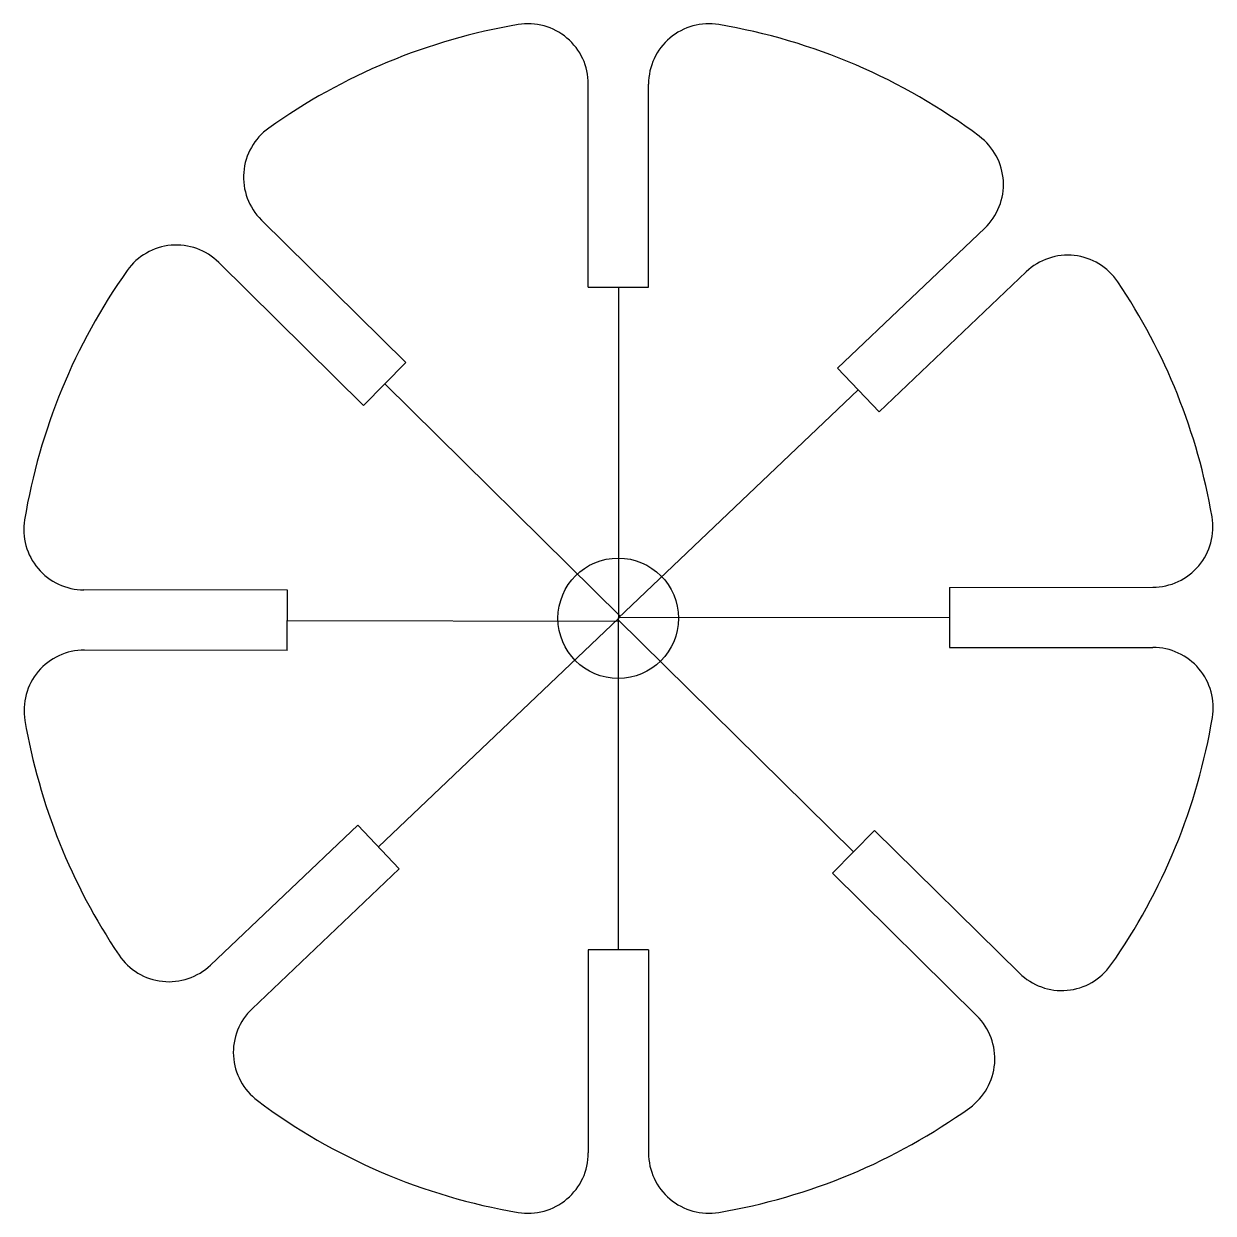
# Model space of a CAD drawing. Header units: centimetres. Extents: x -1.97 to 1.98, y -1.97 to 1.97.
import ezdxf

# ---------------------------------------------------------------- set-up
doc = ezdxf.new("R2010")
doc.units = ezdxf.units.CM
doc.header["$MEASUREMENT"] = 0
doc.layers.add('test1 v11_Sketch1', color=7, linetype='Continuous')

msp = doc.modelspace()

# ---------------------------------------------------------------- linework, layer by layer
at = {"layer": 'test1 v11_Sketch1'}
for p, q in [((-0.1, 1.1), (-0.1, 1.7748)), ((0.1, 1.1), (0.1, 1.7748)), ((-0.706, 0.8499), (-1.1855, 1.3232)), ((0.7274, 0.8312), (1.2164, 1.2962)), ((-0.8465, 0.7076), (-1.3275, 1.1824)), ((0.8653, 0.6863), (1.3544, 1.1514)), ((-0.1, 1.1), (0.1, 1.1)), ((0, 1.1), (0, 0)), ((-0.8465, 0.7076), (-0.706, 0.8499)), ((0.7274, 0.8312), (0.8653, 0.6863)), ((-0.7762, 0.7788), (0.0066, 0.0061)), ((0.7964, 0.7588), (-0.0008, 0.0007)), ((-1.0993, 0.0938), (-1.7751, 0.0951)), ((-1.0997, -0.1062), (-1.0993, 0.0938)), ((1.0997, 0.1034), (1.7742, 0.1039)), ((1.0997, 0.1034), (1.0998, -0.0966)), ((1.0998, 0.0034), (-0.0002, 0.0026)), ((0, -1.1), (0, 0)), ((-1.0995, -0.0062), (0.0005, -0.0085)), ((-0.7968, -0.7584), (0.0004, -0.0004)), ((0.7805, -0.7749), (-0.0027, -0.0025)), ((-1.0997, -0.1062), (-1.7735, -0.1049)), ((1.0998, -0.0966), (1.775, -0.0961)), ((-0.8657, -0.6859), (-1.3548, -1.1509)), ((-0.7279, -0.8308), (-0.8657, -0.6859)), ((0.8507, -0.7037), (0.7103, -0.8461)), ((0.8507, -0.7037), (1.3315, -1.1778)), ((-0.7279, -0.8308), (-1.2168, -1.2958)), ((0.7103, -0.8461), (1.1904, -1.3196)), ((0.1, -1.1), (-0.1, -1.1)), ((-0.1, -1.1), (-0.1, -1.7748)), ((0.1, -1.1), (0.1, -1.7748))]:
    msp.add_line(p, q, dxfattribs=at)
msp.add_circle((-0.0008, 0.0007), 0.2, dxfattribs=at)
for centre, radius, start, end in [((0, 0), 2, 99.5941, 125.4902), ((-0.3, 1.7748), 0.2, 0, 99.5941), ((0.3, 1.7748), 0.2, 80.4059, 180), ((0, 0), 2, 53.1882, 80.4059), ((-1.045, 1.4656), 0.2, 125.4902, 225.374), ((1.0785, 1.4411), 0.2, 313.56, 53.1882), ((-1.468, 1.0401), 0.2, 45.374, 144.6832), ((1.4922, 1.0065), 0.2, 33.9995, 133.56), ((0, 0), 1.9991, 144.6832, 170.5581), ((0, 0), 1.9999, 9.7191, 33.9995), ((-1.7747, 0.2951), 0.2, 170.5581, 269.8842), ((1.7741, 0.3039), 0.2, 270.0403, 9.7191), ((-1.7739, -0.3049), 0.2, 89.8842, 189.7515), ((1.7751, -0.2961), 0.2, 350.5284, 90.0403), ((0, 0), 1.9999, 189.7515, 213.9804), ((0, 0), 1.9996, 324.8756, 350.5284), ((-1.4926, -1.006), 0.2, 213.9804, 313.5579), ((1.4719, -1.0354), 0.2, 225.3978, 324.8756), ((-1.079, -1.4407), 0.2, 133.5579, 233.1688), ((1.05, -1.462), 0.2, 305.6854, 45.3978), ((0, 0), 2, 233.1688, 260.4059), ((0, 0), 2, 279.5941, 305.6854), ((-0.3, -1.7748), 0.2, 260.4059, 0), ((0.3, -1.7748), 0.2, 180, 279.5941)]:
    msp.add_arc(centre, radius, start, end, dxfattribs=at)
msp.add_point((0, 0), dxfattribs=at)

doc.saveas('drawing.dxf')
